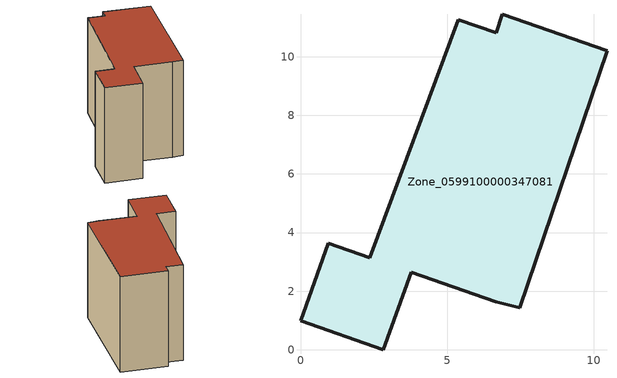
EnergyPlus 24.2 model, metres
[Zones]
Zone_0599100000347081
 floor ground (C_G): 2.82,0 0,0.99 0.94,3.63 2.36,3.14 5.39,11.26 6.67,10.81 6.89,11.45 10.46,10.21 7.49,1.43 6.66,1.64 3.77,2.65 z0
 wall outside (C_F): 2.36,3.14 0.94,3.63 0,0.99 2.82,0 3.77,2.65 6.66,1.64 7.49,1.43 10.46,10.21 6.89,11.45 6.67,10.81 5.39,11.26 2.36,3.14 z0:8.14
 roof outside (C_R): 7.49,1.43 10.46,10.21 6.89,11.45 6.67,10.81 5.39,11.26 2.36,3.14 0.94,3.63 0,0.99 2.82,0 3.77,2.65 6.66,1.64 z8.14
[BUILDING]
Pand.0599100000347081: North Axis=0; Terrain=City; Loads Convergence Tolerance Value=0.04; Temperature Convergence Tolerance Value=0.4; Solar Distribution=FullExterior; Maximum Number of Warmup Days=25; Minimum Number of Warmup Days=1
[Site:Location]
Rotterdam.The.Hague.AP_ZH_NLD Design_Conditions: Latitude=51.96; Longitude=4.45; Time Zone=1; Elevation=-4.5
[SITE:GROUNDTEMPERATURE:BUILDINGSURFACE]
18, 18, 18, 18, 18, 18, 18, 18, 18, 18, 18, 18
[MATERIAL] Thermal Absorptance=0.9; Solar Absorptance=0.7; Visible Absorptance=0.7
Name | Roughness | Thickness | Conductivity | Density | Specific Heat
G.TI.1992-2005 | MediumSmooth | 0.15 | 0.06 | 540 | 1210
F.TI.1992-2005 | Rough | 0.3 | 0.12 | 1920 | 840
R.TI.1992-2005 | MediumRough | 0.2 | 0.08 | 1500 | 1000
[CONSTRUCTION]
C_G: G.TI.1992-2005
C_F: F.TI.1992-2005
C_R: R.TI.1992-2005
[ZONE]
Zone_0599100000347081: Type=1; Multiplier=1; Ceiling Height=Autocalculate; Volume=Autocalculate; Floor Area=autocalculate; Part of Total Floor Area=Yes
[ZONEINFILTRATION:DESIGNFLOWRATE]
Infil_Zone_0599100000347081: Zone or ZoneList or Space or SpaceList=Zone_0599100000347081; Schedule=AlwaysOn; Design Flow Rate Calculation Method=Flow/Area; Flow Rate per Floor Area=0.0015; Constant Term Coefficient=1; Temperature Term Coefficient=0; Velocity Term Coefficient=0; Velocity Squared Term Coefficient=0
[HVACTEMPLATE:ZONE:IDEALLOADSAIRSYSTEM]
Zone_0599100000347081: Maximum Heating Supply Air Temperature=50; Minimum Cooling Supply Air Temperature=13; Maximum Heating Supply Air Humidity Ratio=0.0156; Minimum Cooling Supply Air Humidity Ratio=0.0077; Heating Limit=NoLimit; Cooling Limit=NoLimit; Dehumidification Control Type=ConstantSensibleHeatRatio; Cooling Sensible Heat Ratio=0.7; Dehumidification Setpoint=60; Humidification Control Type=None; Humidification Setpoint=30; Outdoor Air Method=None; Outdoor Air Flow Rate per Person=0.00944; Outdoor Air Flow Rate per Zone Floor Area=0; Outdoor Air Flow Rate per Zone=0; Demand Controlled Ventilation Type=None; Outdoor Air Economizer Type=NoEconomizer; Heat Recovery Type=None; Sensible Heat Recovery Effectiveness=0.7; Latent Heat Recovery Effectiveness=0.65
[ZONECONTROL:THERMOSTAT]
ThermostatControl_Zone_0599100000347081: Zone or ZoneList=Zone_0599100000347081; Control Type Schedule=DualSetpointControlType; Control 1=Thermostat_Zone_0599100000347081; Temperature Difference Between Cutout And Setpoint=0
[THERMOSTATSETPOINT:DUALSETPOINT]
Thermostat_Zone_0599100000347081: Heating Setpoint Temperature Schedule=HeatingSetpoint_Zone_0599100000347081; Cooling Setpoint Temperature Schedule=CoolingSetpoint_Zone_0599100000347081
[SCHEDULE:COMPACT]
HeatingSetpoint_Zone_0599100000347081: Through: 12/31, For: AllDays, Until: 24:00, 21
CoolingSetpoint_Zone_0599100000347081: Through: 12/31, For: AllDays, Until: 24:00, 24
DualSetpointControlType: Through: 12/31, For: AllDays, Until: 24:00, 4
AlwaysOn: Through: 12/31, For: AllDays, Until: 24:00, 1
